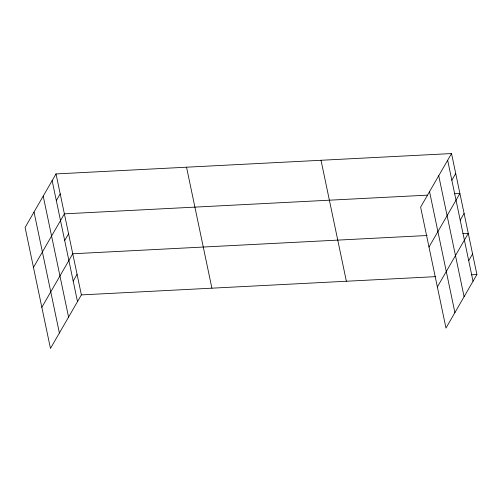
<?xml version="1.0" encoding="UTF-8"?>
<svg xmlns="http://www.w3.org/2000/svg" width="502" height="502" viewBox="0 0 502 502"><rect width="100%" height="100%" fill="white"/><g stroke="black" fill="none" stroke-linecap="round" stroke-linejoin="round"><path stroke-width="0.75" d="M56.017 173.93L25.1 227.475L50.464 348.451L81.38 294.9L56.017 173.93L451.536 153.549L476.9 274.525L445.983 328.07L420.62 207.1L451.536 153.549M56.318 200.605L60.202 193.885M33.471 267.397L64.388 213.846L427.277 195.152M64.689 240.527L68.567 233.806M41.842 307.318L72.752 253.767L427.102 235.513M73.185 281.057L77.063 274.337M451.844 180.231L455.722 173.51M428.99 247.022L459.907 193.471L454.467 193.753M460.215 220.152L464.093 213.432M437.361 286.943L468.278 233.392L462.838 233.675M468.711 260.676L472.589 253.962M81.38 294.9L435.723 276.646M471.46 274.807L476.9 274.525M447.658 160.27L473.022 281.245M438.735 175.725L464.099 296.701M429.543 191.645L454.906 312.62M321.016 160.276L346.38 281.252M186.537 167.204L211.9 288.179M52.139 180.645L77.496 301.62M43.216 196.1L68.573 317.076M34.023 212.02L59.387 332.995"/></g></svg>
